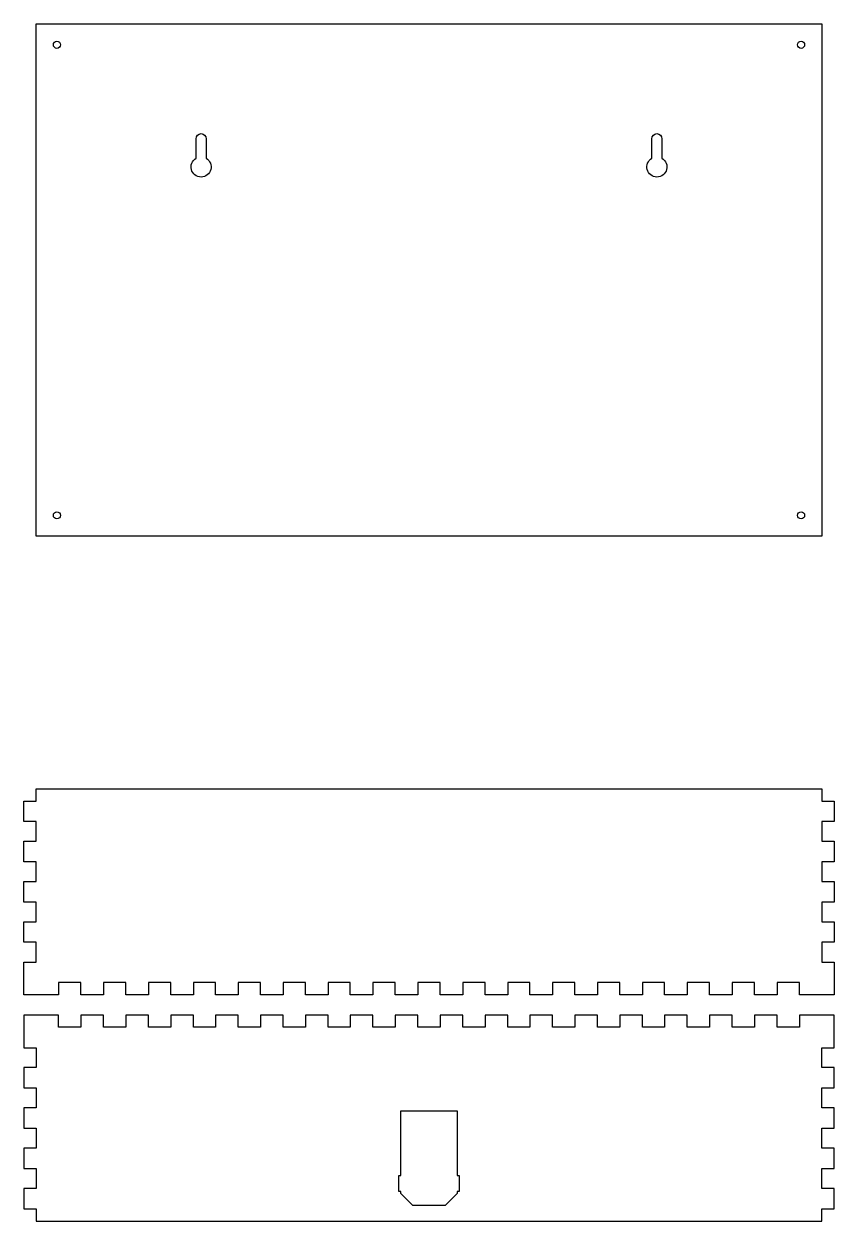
# Model space of a CAD drawing. Header units: millimetres. Extents: x 0 to 1137, y 0 to 1211.
# Drawn here: x 236 to 638, y 617 to 1211 of the extents above; entities that cross this region are included whole.
import ezdxf

# ---------------------------------------------------------------- set-up
doc = ezdxf.new("R2010")
doc.units = ezdxf.units.MM
doc.layers.add('decoupe', color=7, linetype='Continuous')

msp = doc.modelspace()

# ---------------------------------------------------------------- linework, layer by layer
at = {"layer": 'decoupe'}
for points in [[(241.81, 956.46), (241.81, 1210.56), (631.91, 1210.56), (631.91, 956.46)], [(631.91, 831.12), (631.91, 825.12), (637.91, 825.12), (637.91, 815.02), (631.91, 815.02), (631.91, 805.12), (637.91, 805.12), (637.91, 795.02), (631.91, 795.02), (631.91, 785.12), (637.91, 785.12), (637.91, 775.02), (631.91, 775.02), (631.91, 765.12), (637.91, 765.12), (637.91, 755.02), (631.91, 755.02), (631.91, 745.12), (637.91, 745.12), (637.91, 735.02), (637.91, 729.02), (631.91, 729.02), (620.67, 729.02), (620.67, 735.02), (609.62, 735.02), (609.62, 729.02), (598.38, 729.02), (598.38, 735.02), (587.34, 735.02), (587.34, 729.02), (576.1, 729.02), (576.1, 735.02), (565.05, 735.02), (565.05, 729.02), (553.81, 729.02), (553.81, 735.02), (542.77, 735.02), (542.77, 729.02), (531.52, 729.02), (531.52, 735.02), (520.48, 735.02), (520.48, 729.02), (509.24, 729.02), (509.24, 735.02), (498.2, 735.02), (498.2, 729.02), (486.95, 729.02), (486.95, 735.02), (475.91, 735.02), (475.91, 729.02), (464.67, 729.02), (464.67, 735.02), (453.62, 735.02), (453.62, 729.02), (442.38, 729.02), (442.38, 735.02), (431.34, 735.02), (431.34, 729.02), (420.1, 729.02), (420.1, 735.02), (409.05, 735.02), (409.05, 729.02), (397.81, 729.02), (397.81, 735.02), (386.77, 735.02), (386.77, 729.02), (375.52, 729.02), (375.52, 735.02), (364.48, 735.02), (364.48, 729.02), (353.24, 729.02), (353.24, 735.02), (342.2, 735.02), (342.2, 729.02), (330.95, 729.02), (330.95, 735.02), (319.91, 735.02), (319.91, 729.02), (308.67, 729.02), (308.67, 735.02), (297.62, 735.02), (297.62, 729.02), (286.38, 729.02), (286.38, 735.02), (275.34, 735.02), (275.34, 729.02), (264.1, 729.02), (264.1, 735.02), (253.05, 735.02), (253.05, 729.02), (241.81, 729.02), (235.81, 729.02), (235.81, 735.02), (235.81, 745.12), (241.81, 745.12), (241.81, 755.02), (235.81, 755.02), (235.81, 765.12), (241.81, 765.12), (241.81, 775.02), (235.81, 775.02), (235.81, 785.12), (241.81, 785.12), (241.81, 795.02), (235.81, 795.02), (235.81, 805.12), (241.81, 805.12), (241.81, 815.02), (235.81, 815.02), (235.81, 825.12), (241.81, 825.12), (241.81, 831.12)], [(631.91, 616.77), (631.91, 622.77), (637.91, 622.77), (637.91, 632.87), (631.91, 632.87), (631.91, 642.77), (637.91, 642.77), (637.91, 652.87), (631.91, 652.87), (631.91, 662.77), (637.91, 662.77), (637.91, 672.87), (631.91, 672.87), (631.91, 682.77), (637.91, 682.77), (637.91, 692.87), (631.91, 692.87), (631.91, 702.77), (637.91, 702.77), (637.91, 712.87), (637.91, 718.87), (631.91, 718.87), (620.67, 718.87), (620.67, 712.87), (609.62, 712.87), (609.62, 718.87), (598.38, 718.87), (598.38, 712.87), (587.34, 712.87), (587.34, 718.87), (576.1, 718.87), (576.1, 712.87), (565.05, 712.87), (565.05, 718.87), (553.81, 718.87), (553.81, 712.87), (542.77, 712.87), (542.77, 718.87), (531.52, 718.87), (531.52, 712.87), (520.48, 712.87), (520.48, 718.87), (509.24, 718.87), (509.24, 712.87), (498.2, 712.87), (498.2, 718.87), (486.95, 718.87), (486.95, 712.87), (475.91, 712.87), (475.91, 718.87), (464.67, 718.87), (464.67, 712.87), (453.62, 712.87), (453.62, 718.87), (442.38, 718.87), (442.38, 712.87), (431.34, 712.87), (431.34, 718.87), (420.1, 718.87), (420.1, 712.87), (409.05, 712.87), (409.05, 718.87), (397.81, 718.87), (397.81, 712.87), (386.77, 712.87), (386.77, 718.87), (375.52, 718.87), (375.52, 712.87), (364.48, 712.87), (364.48, 718.87), (353.24, 718.87), (353.24, 712.87), (342.2, 712.87), (342.2, 718.87), (330.95, 718.87), (330.95, 712.87), (319.91, 712.87), (319.91, 718.87), (308.67, 718.87), (308.67, 712.87), (297.62, 712.87), (297.62, 718.87), (286.38, 718.87), (286.38, 712.87), (275.34, 712.87), (275.34, 718.87), (264.1, 718.87), (264.1, 712.87), (253.05, 712.87), (253.05, 718.87), (241.81, 718.87), (235.81, 718.87), (235.81, 712.87), (235.81, 702.77), (241.81, 702.77), (241.81, 692.87), (235.81, 692.87), (235.81, 682.77), (241.81, 682.77), (241.81, 672.87), (235.81, 672.87), (235.81, 662.77), (241.81, 662.77), (241.81, 652.87), (235.81, 652.87), (235.81, 642.77), (241.81, 642.77), (241.81, 632.87), (235.81, 632.87), (235.81, 622.77), (241.81, 622.77), (241.81, 616.77)], [(422.86, 671.41), (450.86, 671.41), (450.86, 639.41), (451.86, 639.41), (451.86, 631.41), (450.86, 631.41), (450.86, 630.41), (444.86, 624.41), (428.86, 624.41), (422.86, 630.41), (422.86, 631.41), (421.86, 631.41), (421.86, 639.41), (422.86, 639.41)]]:
    msp.add_lwpolyline(points, close=True, dxfattribs=at)
for points in [[(321.24, 1143.94), (321.24, 1153.64, -1), (326.24, 1153.64), (326.24, 1143.94, -3.732051)], [(547.48, 1143.94), (547.48, 1153.64, -1), (552.48, 1153.64), (552.48, 1143.94, -3.732051)]]:
    msp.add_lwpolyline(points, format="xyb", close=True, dxfattribs=at)
for centre in [(252.16, 1200.21), (621.56, 1200.21), (252.16, 966.81), (621.56, 966.81)]:
    msp.add_circle(centre, 1.75, dxfattribs=at)

doc.saveas('drawing.dxf')
